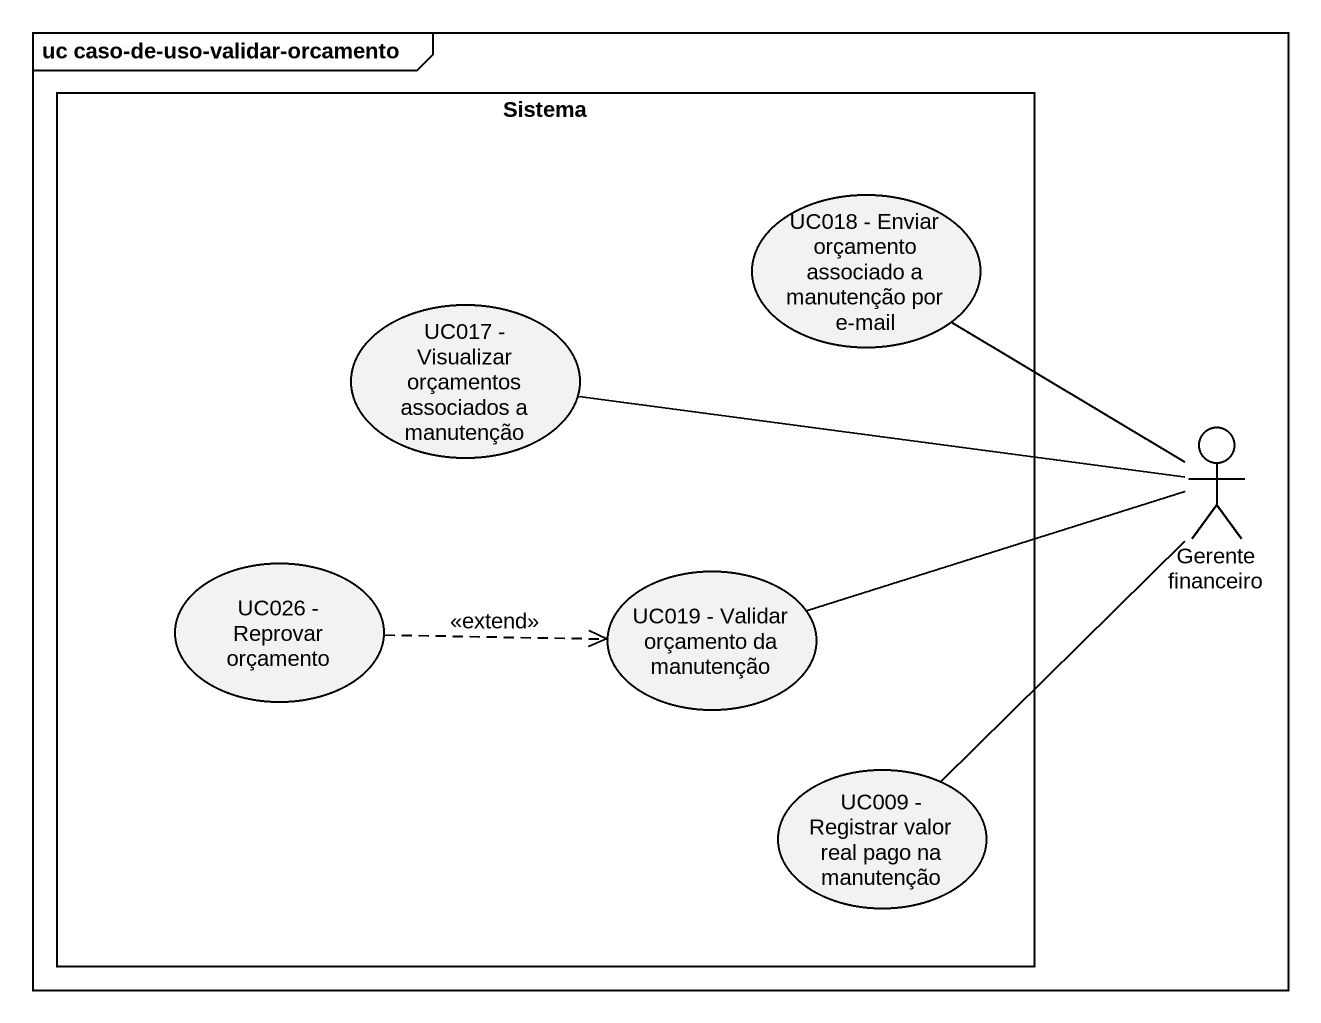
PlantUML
@startuml
mainframe uc caso-de-uso-validar-orcamento
rectangle Sistema {
  usecase "UC018 - Enviar orçamento associado a manutenção por e-mail" as UC018_Enviar_orçamento
  usecase "UC017 - Visualizar orçamentos associados a manutenção" as UC017_Visualizar_orçamentos
  usecase "UC026 - Reprovar orçamento" as UC026_Reprovar_orçamento
  usecase "UC019 - Validar orçamento da manutenção" as UC019_Validar_orçamento_da
  usecase "UC009 - Registrar valor real pago na manutenção" as UC009_Registrar_valor_real
}
actor "Gerente financeiro" as Gerente_financeiro
Gerente_financeiro -up- UC018_Enviar_orçamento
Gerente_financeiro -left- UC017_Visualizar_orçamentos
Gerente_financeiro -left- UC019_Validar_orçamento_da
Gerente_financeiro -- UC009_Registrar_valor_real
UC026_Reprovar_orçamento .right.> UC019_Validar_orçamento_da : <<extend>>
@enduml
